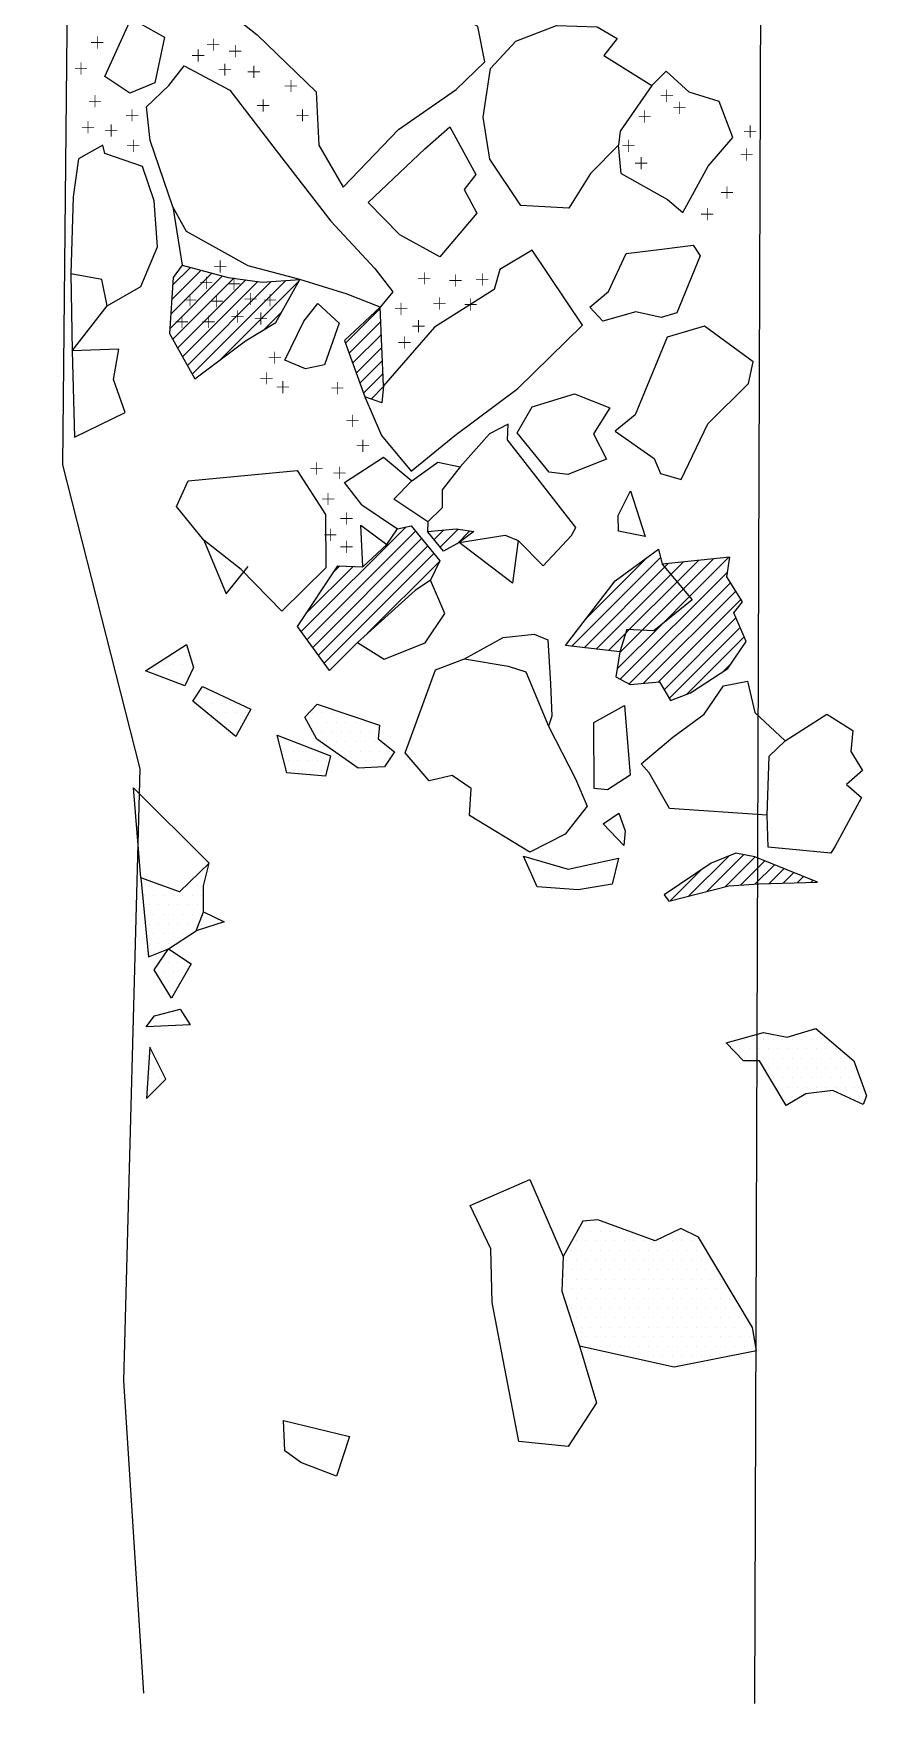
# Model space of a CAD drawing. Header units: metres. Extents: x -4.25 to -3.17, y -17.99 to -13.7.
# Drawn here: x -4.251 to -3.166, y -17.99 to -15.815 of the extents above; entities that cross this region are included whole.
import ezdxf

# ---------------------------------------------------------------- set-up
doc = ezdxf.new("R2010")
doc.units = ezdxf.units.M
doc.header["$LTSCALE"] = 25
doc.header["$MEASUREMENT"] = 0
doc.linetypes.add('STRICHPUNKTX2', pattern=[2, 1, -0.5, 0, -0.5])
doc.layers.get('0').update_dxf_attribs({"linetype": 'CONTINUOUS'})
for name, color, linetype in [('FEUER', 1, 'CONTINUOUS'), ('GRABUNGSGRENZE', 3, 'STRICHPUNKTX2'), ('STEINE', 4, 'CONTINUOUS'), ('STEINESCHRAFF', 4, 'CONTINUOUS')]:
    doc.layers.add(name, color=color, linetype=linetype)

# ---------------------------------------------------------------- blocks, each defined once
blk = doc.blocks.new('*X2')
at = {"color": 0}
for p, q in [((-407.3, -1619.99), (-400.43, -1613.12)), ((-407.18, -1618.1), (-401.83, -1612.75)), ((-407.06, -1616.21), (-403.22, -1612.37)), ((-406.93, -1614.32), (-404.62, -1612)), ((-406.91, -1621.37), (-398.96, -1613.41)), ((-406.28, -1622.5), (-397.41, -1613.63)), ((-405.64, -1623.64), (-395.86, -1613.85)), ((-405.01, -1624.77), (-394.09, -1613.84)), ((-404.38, -1625.9), (-392.18, -1613.71)), ((-400.84, -1624.13), (-390.49, -1613.78)), ((-395.11, -1620.17), (-392.71, -1617.77)), ((-384.44, -1621.87), (-379.91, -1617.34)), ((-383.97, -1623.17), (-379.83, -1619.04)), ((-383.5, -1624.48), (-379.76, -1620.73)), ((-383.04, -1625.78), (-379.69, -1622.43)), ((-382.57, -1627.08), (-379.62, -1624.12)), ((-382.1, -1628.38), (-379.54, -1625.82)), ((-381.1, -1629.15), (-379.48, -1627.53)), ((-379.79, -1629.6), (-379.67, -1629.48)), ((-390.18, -1659.43), (-376.55, -1645.81)), ((-389.43, -1660.46), (-375.33, -1646.35)), ((-388.69, -1661.48), (-374.53, -1647.32)), ((-373.68, -1646.47), (-373.59, -1646.38)), ((-372.88, -1647.44), (-371.63, -1646.19)), ((-372.09, -1648.41), (-369.75, -1646.08)), ((-369.89, -1647.99), (-368.23, -1646.32)), ((-387.94, -1662.5), (-373.74, -1648.3)), ((-387.2, -1663.52), (-372.94, -1649.27)), ((-381.6, -1659.69), (-372.19, -1650.29)), ((-354.95, -1661.33), (-343.41, -1649.79)), ((-353.07, -1657.69), (-345.19, -1649.8)), ((-342.07, -1651.99), (-340.44, -1650.35)), ((-341.26, -1652.95), (-338.47, -1650.15)), ((-340.46, -1653.91), (-336.5, -1649.95)), ((-339.65, -1654.87), (-334.53, -1649.75)), ((-389.46, -1656.95), (-383.44, -1650.93)), ((-386.02, -1651.74), (-385.15, -1650.87)), ((-353.37, -1661.52), (-342.88, -1651.03)), ((-351.79, -1661.7), (-342.07, -1651.99)), ((-348.65, -1665.63), (-334.69, -1651.68)), ((-342.88, -1651.03), (-342.41, -1650.55)), ((-347.49, -1659.17), (-341.26, -1652.95)), ((-347.49, -1666.24), (-334.31, -1653.06)), ((-345.8, -1659.25), (-340.46, -1653.91)), ((-345.62, -1666.14), (-333.63, -1654.15)), ((-343.68, -1665.97), (-332.95, -1655.24)), ((-343.26, -1658.48), (-339.65, -1654.87)), ((-349.05, -1664.26), (-343.26, -1658.48)), ((-342.94, -1667), (-333.59, -1657.65)), ((-342.29, -1668.12), (-333.05, -1658.88)), ((-350.2, -1661.89), (-347.97, -1659.66)), ((-348.71, -1662.16), (-345.8, -1659.25)), ((-347.97, -1659.66), (-347.49, -1659.17)), ((-339.98, -1667.57), (-332.52, -1660.11)), ((-335.27, -1664.63), (-334.2, -1663.56)), ((-339.73, -1693.84), (-334.54, -1688.65)), ((-337.37, -1693.24), (-332.6, -1688.48)), ((-335, -1692.65), (-331.11, -1688.76)), ((-333.01, -1692.43), (-329.85, -1689.26)), ((-342.1, -1694.44), (-338.06, -1690.41)), ((-331.12, -1692.31), (-328.59, -1689.77)), ((-329.28, -1692.23), (-327.33, -1690.28)), ((-327.46, -1692.17), (-326.07, -1690.79)), ((-325.63, -1692.12), (-324.81, -1691.29)), ((-323.81, -1692.06), (-323.55, -1691.8))]:
    blk.add_line(p, q, dxfattribs=at)
blk = doc.blocks.new('LB')
at = {"layer": 'FEUER', "const_width": 0.1}
for points in [[(0, 0), (0, -1.6)], [(-0.8, -0.8), (0.8, -0.8)]]:
    blk.add_lwpolyline(points, dxfattribs=at)
blk = doc.blocks.new('*X5')
at = {"color": 0}
for p, q in [((-406.25, -1662.5), (-406.25, -1662.5)), ((-405, -1662.5), (-405, -1662.5)), ((-408.75, -1665), (-408.75, -1665)), ((-408.125, -1663.75), (-408.125, -1663.75)), ((-407.5, -1665), (-407.5, -1665)), ((-406.875, -1663.75), (-406.875, -1663.75)), ((-406.25, -1665), (-406.25, -1665)), ((-405.625, -1663.75), (-405.625, -1663.75)), ((-405, -1665), (-405, -1665)), ((-404.375, -1663.75), (-404.375, -1663.75)), ((-405.625, -1666.25), (-405.625, -1666.25)), ((-402.5, -1667.5), (-402.5, -1667.5)), ((-401.25, -1667.5), (-401.25, -1667.5)), ((-403.125, -1668.75), (-403.125, -1668.75)), ((-401.875, -1668.75), (-401.875, -1668.75)), ((-400.625, -1668.75), (-400.625, -1668.75)), ((-399.375, -1668.75), (-399.375, -1668.75)), ((-401.25, -1670), (-401.25, -1670)), ((-400.625, -1671.25), (-400.625, -1671.25)), ((-400, -1670), (-400, -1670)), ((-399.375, -1671.25), (-399.375, -1671.25)), ((-398.75, -1670), (-398.75, -1670)), ((-398.125, -1671.25), (-398.125, -1671.25)), ((-397.5, -1670), (-397.5, -1670)), ((-388.75, -1670), (-388.75, -1670)), ((-388.125, -1671.25), (-388.125, -1671.25)), ((-387.5, -1670), (-387.5, -1670)), ((-386.875, -1671.25), (-386.875, -1671.25)), ((-386.25, -1670), (-386.25, -1670)), ((-385.625, -1671.25), (-385.625, -1671.25)), ((-385, -1670), (-385, -1670)), ((-384.375, -1671.25), (-384.375, -1671.25)), ((-383.125, -1671.25), (-383.125, -1671.25)), ((-381.875, -1671.25), (-381.875, -1671.25)), ((-398.75, -1672.5), (-398.75, -1672.5)), ((-393.125, -1673.75), (-393.125, -1673.75)), ((-391.875, -1673.75), (-391.875, -1673.75)), ((-387.5, -1672.5), (-387.5, -1672.5)), ((-386.875, -1673.75), (-386.875, -1673.75)), ((-386.25, -1672.5), (-386.25, -1672.5)), ((-385.625, -1673.75), (-385.625, -1673.75)), ((-385, -1672.5), (-385, -1672.5)), ((-384.375, -1673.75), (-384.375, -1673.75)), ((-383.75, -1672.5), (-383.75, -1672.5)), ((-383.125, -1673.75), (-383.125, -1673.75)), ((-382.5, -1672.5), (-382.5, -1672.5)), ((-381.875, -1673.75), (-381.875, -1673.75)), ((-381.25, -1672.5), (-381.25, -1672.5)), ((-380.625, -1673.75), (-380.625, -1673.75)), ((-392.5, -1675), (-392.5, -1675)), ((-391.875, -1676.25), (-391.875, -1676.25)), ((-391.25, -1675), (-391.25, -1675)), ((-390.625, -1676.25), (-390.625, -1676.25)), ((-390, -1675), (-390, -1675)), ((-389.375, -1676.25), (-389.375, -1676.25)), ((-388.75, -1675), (-388.75, -1675)), ((-388.125, -1676.25), (-388.125, -1676.25)), ((-386.875, -1676.25), (-386.875, -1676.25)), ((-385, -1675), (-385, -1675)), ((-383.75, -1675), (-383.75, -1675)), ((-383.125, -1676.25), (-383.125, -1676.25)), ((-382.5, -1675), (-382.5, -1675)), ((-381.875, -1676.25), (-381.875, -1676.25)), ((-381.25, -1675), (-381.25, -1675)), ((-380.625, -1676.25), (-380.625, -1676.25)), ((-380, -1675), (-380, -1675)), ((-379.375, -1676.25), (-379.375, -1676.25)), ((-378.75, -1675), (-378.75, -1675)), ((-391.25, -1677.5), (-391.25, -1677.5)), ((-390, -1677.5), (-390, -1677.5)), ((-388.75, -1677.5), (-388.75, -1677.5)), ((-387.5, -1677.5), (-387.5, -1677.5)), ((-403.125, -1691.25), (-403.125, -1691.25)), ((-402.5, -1690), (-402.5, -1690)), ((-410.625, -1693.75), (-410.625, -1693.75)), ((-410, -1692.5), (-410, -1692.5)), ((-409.375, -1693.75), (-409.375, -1693.75)), ((-408.75, -1692.5), (-408.75, -1692.5)), ((-408.125, -1693.75), (-408.125, -1693.75)), ((-406.875, -1693.75), (-406.875, -1693.75)), ((-405.625, -1693.75), (-405.625, -1693.75)), ((-405, -1692.5), (-405, -1692.5)), ((-404.375, -1693.75), (-404.375, -1693.75)), ((-403.75, -1692.5), (-403.75, -1692.5)), ((-403.125, -1693.75), (-403.125, -1693.75)), ((-410, -1695), (-410, -1695)), ((-408.75, -1695), (-408.75, -1695)), ((-407.5, -1695), (-407.5, -1695)), ((-406.25, -1695), (-406.25, -1695)), ((-405, -1695), (-405, -1695)), ((-403.75, -1695), (-403.75, -1695)), ((-410, -1697.5), (-410, -1697.5)), ((-409.375, -1696.25), (-409.375, -1696.25)), ((-408.75, -1697.5), (-408.75, -1697.5)), ((-408.125, -1696.25), (-408.125, -1696.25)), ((-407.5, -1697.5), (-407.5, -1697.5)), ((-406.875, -1696.25), (-406.875, -1696.25)), ((-406.25, -1697.5), (-406.25, -1697.5)), ((-405.625, -1696.25), (-405.625, -1696.25)), ((-405, -1697.5), (-405, -1697.5)), ((-404.375, -1696.25), (-404.375, -1696.25)), ((-403.75, -1697.5), (-403.75, -1697.5)), ((-403.125, -1696.25), (-403.125, -1696.25)), ((-402.5, -1697.5), (-402.5, -1697.5)), ((-401.25, -1697.5), (-401.25, -1697.5)), ((-410, -1700), (-410, -1700)), ((-409.375, -1698.75), (-409.375, -1698.75)), ((-408.75, -1700), (-408.75, -1700)), ((-408.125, -1698.75), (-408.125, -1698.75)), ((-407.5, -1700), (-407.5, -1700)), ((-406.875, -1698.75), (-406.875, -1698.75)), ((-405.625, -1698.75), (-405.625, -1698.75)), ((-409.375, -1701.25), (-409.375, -1701.25)), ((-407.5, -1702.5), (-407.5, -1702.5)), ((-406.875, -1701.25), (-406.875, -1701.25)), ((-406.25, -1702.5), (-406.25, -1702.5)), ((-405, -1702.5), (-405, -1702.5)), ((-408.125, -1703.75), (-408.125, -1703.75)), ((-406.875, -1703.75), (-406.875, -1703.75)), ((-405.625, -1703.75), (-405.625, -1703.75)), ((-407.5, -1705), (-407.5, -1705)), ((-406.875, -1706.25), (-406.875, -1706.25)), ((-406.25, -1705), (-406.25, -1705)), ((-323.125, -1711.25), (-323.125, -1711.25)), ((-332.5, -1712.5), (-332.5, -1712.5)), ((-331.25, -1712.5), (-331.25, -1712.5)), ((-330, -1712.5), (-330, -1712.5)), ((-328.75, -1712.5), (-328.75, -1712.5)), ((-327.5, -1712.5), (-327.5, -1712.5)), ((-326.25, -1712.5), (-326.25, -1712.5)), ((-325, -1712.5), (-325, -1712.5)), ((-323.75, -1712.5), (-323.75, -1712.5)), ((-322.5, -1712.5), (-322.5, -1712.5)), ((-410, -1715), (-410, -1715)), ((-333.125, -1713.75), (-333.125, -1713.75)), ((-332.5, -1715), (-332.5, -1715)), ((-331.875, -1713.75), (-331.875, -1713.75)), ((-331.25, -1715), (-331.25, -1715)), ((-330.625, -1713.75), (-330.625, -1713.75)), ((-330, -1715), (-330, -1715)), ((-329.375, -1713.75), (-329.375, -1713.75)), ((-328.75, -1715), (-328.75, -1715)), ((-328.125, -1713.75), (-328.125, -1713.75)), ((-327.5, -1715), (-327.5, -1715)), ((-326.875, -1713.75), (-326.875, -1713.75)), ((-326.25, -1715), (-326.25, -1715)), ((-325.625, -1713.75), (-325.625, -1713.75)), ((-325, -1715), (-325, -1715)), ((-324.375, -1713.75), (-324.375, -1713.75)), ((-323.75, -1715), (-323.75, -1715)), ((-323.125, -1713.75), (-323.125, -1713.75)), ((-322.5, -1715), (-322.5, -1715)), ((-321.875, -1713.75), (-321.875, -1713.75)), ((-321.25, -1715), (-321.25, -1715)), ((-320.625, -1713.75), (-320.625, -1713.75)), ((-320, -1715), (-320, -1715)), ((-318.75, -1715), (-318.75, -1715)), ((-410, -1717.5), (-410, -1717.5)), ((-409.375, -1716.25), (-409.375, -1716.25)), ((-408.75, -1717.5), (-408.75, -1717.5)), ((-329.375, -1716.25), (-329.375, -1716.25)), ((-328.75, -1717.5), (-328.75, -1717.5)), ((-328.125, -1716.25), (-328.125, -1716.25)), ((-327.5, -1717.5), (-327.5, -1717.5)), ((-326.875, -1716.25), (-326.875, -1716.25)), ((-326.25, -1717.5), (-326.25, -1717.5)), ((-325.625, -1716.25), (-325.625, -1716.25)), ((-325, -1717.5), (-325, -1717.5)), ((-324.375, -1716.25), (-324.375, -1716.25)), ((-323.75, -1717.5), (-323.75, -1717.5)), ((-323.125, -1716.25), (-323.125, -1716.25)), ((-322.5, -1717.5), (-322.5, -1717.5)), ((-321.875, -1716.25), (-321.875, -1716.25)), ((-321.25, -1717.5), (-321.25, -1717.5)), ((-320.625, -1716.25), (-320.625, -1716.25)), ((-320, -1717.5), (-320, -1717.5)), ((-319.375, -1716.25), (-319.375, -1716.25)), ((-318.75, -1717.5), (-318.75, -1717.5)), ((-318.125, -1716.25), (-318.125, -1716.25)), ((-317.5, -1717.5), (-317.5, -1717.5)), ((-409.375, -1718.75), (-409.375, -1718.75)), ((-328.125, -1718.75), (-328.125, -1718.75)), ((-327.5, -1720), (-327.5, -1720)), ((-326.875, -1718.75), (-326.875, -1718.75)), ((-326.25, -1720), (-326.25, -1720)), ((-325.625, -1718.75), (-325.625, -1718.75)), ((-324.375, -1718.75), (-324.375, -1718.75)), ((-323.125, -1718.75), (-323.125, -1718.75)), ((-321.875, -1718.75), (-321.875, -1718.75)), ((-320.625, -1718.75), (-320.625, -1718.75)), ((-319.375, -1718.75), (-319.375, -1718.75)), ((-318.75, -1720), (-318.75, -1720)), ((-318.125, -1718.75), (-318.125, -1718.75)), ((-317.5, -1720), (-317.5, -1720)), ((-353.125, -1736.25), (-353.125, -1736.25)), ((-351.875, -1736.25), (-351.875, -1736.25)), ((-354.375, -1738.75), (-354.375, -1738.75)), ((-353.75, -1737.5), (-353.75, -1737.5)), ((-353.125, -1738.75), (-353.125, -1738.75)), ((-352.5, -1737.5), (-352.5, -1737.5)), ((-351.875, -1738.75), (-351.875, -1738.75)), ((-351.25, -1737.5), (-351.25, -1737.5)), ((-350.625, -1738.75), (-350.625, -1738.75)), ((-350, -1737.5), (-350, -1737.5)), ((-349.375, -1738.75), (-349.375, -1738.75)), ((-348.75, -1737.5), (-348.75, -1737.5)), ((-348.125, -1738.75), (-348.125, -1738.75)), ((-346.875, -1738.75), (-346.875, -1738.75)), ((-345.625, -1738.75), (-345.625, -1738.75)), ((-344.375, -1738.75), (-344.375, -1738.75)), ((-343.125, -1738.75), (-343.125, -1738.75)), ((-341.875, -1738.75), (-341.875, -1738.75)), ((-341.25, -1737.5), (-341.25, -1737.5)), ((-340.625, -1738.75), (-340.625, -1738.75)), ((-339.375, -1738.75), (-339.375, -1738.75)), ((-355.625, -1741.25), (-355.625, -1741.25)), ((-355, -1740), (-355, -1740)), ((-354.375, -1741.25), (-354.375, -1741.25)), ((-353.75, -1740), (-353.75, -1740)), ((-353.125, -1741.25), (-353.125, -1741.25)), ((-352.5, -1740), (-352.5, -1740)), ((-351.875, -1741.25), (-351.875, -1741.25)), ((-351.25, -1740), (-351.25, -1740)), ((-350.625, -1741.25), (-350.625, -1741.25)), ((-350, -1740), (-350, -1740)), ((-349.375, -1741.25), (-349.375, -1741.25)), ((-348.75, -1740), (-348.75, -1740)), ((-348.125, -1741.25), (-348.125, -1741.25)), ((-347.5, -1740), (-347.5, -1740)), ((-346.875, -1741.25), (-346.875, -1741.25)), ((-346.25, -1740), (-346.25, -1740)), ((-345.625, -1741.25), (-345.625, -1741.25)), ((-345, -1740), (-345, -1740)), ((-344.375, -1741.25), (-344.375, -1741.25)), ((-343.75, -1740), (-343.75, -1740)), ((-343.125, -1741.25), (-343.125, -1741.25)), ((-342.5, -1740), (-342.5, -1740)), ((-341.875, -1741.25), (-341.875, -1741.25)), ((-341.25, -1740), (-341.25, -1740)), ((-340.625, -1741.25), (-340.625, -1741.25)), ((-340, -1740), (-340, -1740)), ((-339.375, -1741.25), (-339.375, -1741.25)), ((-338.75, -1740), (-338.75, -1740)), ((-338.125, -1741.25), (-338.125, -1741.25)), ((-337.5, -1740), (-337.5, -1740)), ((-336.875, -1741.25), (-336.875, -1741.25)), ((-355.625, -1743.75), (-355.625, -1743.75)), ((-355, -1742.5), (-355, -1742.5)), ((-354.375, -1743.75), (-354.375, -1743.75)), ((-353.75, -1742.5), (-353.75, -1742.5)), ((-353.125, -1743.75), (-353.125, -1743.75)), ((-352.5, -1742.5), (-352.5, -1742.5)), ((-351.875, -1743.75), (-351.875, -1743.75)), ((-351.25, -1742.5), (-351.25, -1742.5)), ((-350.625, -1743.75), (-350.625, -1743.75)), ((-350, -1742.5), (-350, -1742.5)), ((-349.375, -1743.75), (-349.375, -1743.75)), ((-348.75, -1742.5), (-348.75, -1742.5)), ((-348.125, -1743.75), (-348.125, -1743.75)), ((-347.5, -1742.5), (-347.5, -1742.5)), ((-346.875, -1743.75), (-346.875, -1743.75)), ((-346.25, -1742.5), (-346.25, -1742.5)), ((-345.625, -1743.75), (-345.625, -1743.75)), ((-345, -1742.5), (-345, -1742.5)), ((-344.375, -1743.75), (-344.375, -1743.75)), ((-343.75, -1742.5), (-343.75, -1742.5)), ((-343.125, -1743.75), (-343.125, -1743.75)), ((-342.5, -1742.5), (-342.5, -1742.5)), ((-341.875, -1743.75), (-341.875, -1743.75)), ((-341.25, -1742.5), (-341.25, -1742.5)), ((-340.625, -1743.75), (-340.625, -1743.75)), ((-340, -1742.5), (-340, -1742.5)), ((-339.375, -1743.75), (-339.375, -1743.75)), ((-338.75, -1742.5), (-338.75, -1742.5)), ((-338.125, -1743.75), (-338.125, -1743.75)), ((-337.5, -1742.5), (-337.5, -1742.5)), ((-336.875, -1743.75), (-336.875, -1743.75)), ((-336.25, -1742.5), (-336.25, -1742.5)), ((-335.625, -1743.75), (-335.625, -1743.75)), ((-355, -1745), (-355, -1745)), ((-353.75, -1745), (-353.75, -1745)), ((-352.5, -1745), (-352.5, -1745)), ((-351.25, -1745), (-351.25, -1745)), ((-350, -1745), (-350, -1745)), ((-348.75, -1745), (-348.75, -1745)), ((-347.5, -1745), (-347.5, -1745)), ((-346.25, -1745), (-346.25, -1745)), ((-345, -1745), (-345, -1745)), ((-343.75, -1745), (-343.75, -1745)), ((-342.5, -1745), (-342.5, -1745)), ((-341.25, -1745), (-341.25, -1745)), ((-340, -1745), (-340, -1745)), ((-338.75, -1745), (-338.75, -1745)), ((-337.5, -1745), (-337.5, -1745)), ((-336.25, -1745), (-336.25, -1745)), ((-335, -1745), (-335, -1745)), ((-355.625, -1746.25), (-355.625, -1746.25)), ((-355, -1747.5), (-355, -1747.5)), ((-354.375, -1746.25), (-354.375, -1746.25)), ((-353.75, -1747.5), (-353.75, -1747.5)), ((-353.125, -1746.25), (-353.125, -1746.25)), ((-352.5, -1747.5), (-352.5, -1747.5)), ((-351.875, -1746.25), (-351.875, -1746.25)), ((-351.25, -1747.5), (-351.25, -1747.5)), ((-350.625, -1746.25), (-350.625, -1746.25)), ((-350, -1747.5), (-350, -1747.5)), ((-349.375, -1746.25), (-349.375, -1746.25)), ((-348.75, -1747.5), (-348.75, -1747.5)), ((-348.125, -1746.25), (-348.125, -1746.25)), ((-347.5, -1747.5), (-347.5, -1747.5)), ((-346.875, -1746.25), (-346.875, -1746.25)), ((-346.25, -1747.5), (-346.25, -1747.5)), ((-345.625, -1746.25), (-345.625, -1746.25)), ((-345, -1747.5), (-345, -1747.5)), ((-344.375, -1746.25), (-344.375, -1746.25)), ((-343.75, -1747.5), (-343.75, -1747.5)), ((-343.125, -1746.25), (-343.125, -1746.25)), ((-342.5, -1747.5), (-342.5, -1747.5)), ((-341.875, -1746.25), (-341.875, -1746.25)), ((-341.25, -1747.5), (-341.25, -1747.5)), ((-340.625, -1746.25), (-340.625, -1746.25)), ((-340, -1747.5), (-340, -1747.5)), ((-339.375, -1746.25), (-339.375, -1746.25)), ((-338.75, -1747.5), (-338.75, -1747.5)), ((-338.125, -1746.25), (-338.125, -1746.25)), ((-337.5, -1747.5), (-337.5, -1747.5)), ((-336.875, -1746.25), (-336.875, -1746.25)), ((-336.25, -1747.5), (-336.25, -1747.5)), ((-335.625, -1746.25), (-335.625, -1746.25)), ((-335, -1747.5), (-335, -1747.5)), ((-334.375, -1746.25), (-334.375, -1746.25)), ((-333.75, -1747.5), (-333.75, -1747.5)), ((-354.375, -1748.75), (-354.375, -1748.75)), ((-353.75, -1750), (-353.75, -1750)), ((-353.125, -1748.75), (-353.125, -1748.75)), ((-352.5, -1750), (-352.5, -1750)), ((-351.875, -1748.75), (-351.875, -1748.75)), ((-351.25, -1750), (-351.25, -1750)), ((-350.625, -1748.75), (-350.625, -1748.75)), ((-350, -1750), (-350, -1750)), ((-349.375, -1748.75), (-349.375, -1748.75)), ((-348.75, -1750), (-348.75, -1750)), ((-348.125, -1748.75), (-348.125, -1748.75)), ((-347.5, -1750), (-347.5, -1750)), ((-346.875, -1748.75), (-346.875, -1748.75)), ((-346.25, -1750), (-346.25, -1750)), ((-345.625, -1748.75), (-345.625, -1748.75)), ((-345, -1750), (-345, -1750)), ((-344.375, -1748.75), (-344.375, -1748.75)), ((-343.75, -1750), (-343.75, -1750)), ((-343.125, -1748.75), (-343.125, -1748.75)), ((-342.5, -1750), (-342.5, -1750)), ((-341.875, -1748.75), (-341.875, -1748.75)), ((-341.25, -1750), (-341.25, -1750)), ((-340.625, -1748.75), (-340.625, -1748.75)), ((-340, -1750), (-340, -1750)), ((-339.375, -1748.75), (-339.375, -1748.75)), ((-338.75, -1750), (-338.75, -1750)), ((-338.125, -1748.75), (-338.125, -1748.75)), ((-337.5, -1750), (-337.5, -1750)), ((-336.875, -1748.75), (-336.875, -1748.75)), ((-336.25, -1750), (-336.25, -1750)), ((-335.625, -1748.75), (-335.625, -1748.75)), ((-335, -1750), (-335, -1750)), ((-334.375, -1748.75), (-334.375, -1748.75)), ((-333.75, -1750), (-333.75, -1750)), ((-333.125, -1748.75), (-333.125, -1748.75)), ((-332.5, -1750), (-332.5, -1750)), ((-353.125, -1751.25), (-353.125, -1751.25)), ((-352.5, -1752.5), (-352.5, -1752.5)), ((-351.875, -1751.25), (-351.875, -1751.25)), ((-351.25, -1752.5), (-351.25, -1752.5)), ((-350.625, -1751.25), (-350.625, -1751.25)), ((-350, -1752.5), (-350, -1752.5)), ((-349.375, -1751.25), (-349.375, -1751.25)), ((-348.75, -1752.5), (-348.75, -1752.5)), ((-348.125, -1751.25), (-348.125, -1751.25)), ((-347.5, -1752.5), (-347.5, -1752.5)), ((-346.875, -1751.25), (-346.875, -1751.25)), ((-346.25, -1752.5), (-346.25, -1752.5)), ((-345.625, -1751.25), (-345.625, -1751.25)), ((-345, -1752.5), (-345, -1752.5)), ((-344.375, -1751.25), (-344.375, -1751.25)), ((-343.75, -1752.5), (-343.75, -1752.5)), ((-343.125, -1751.25), (-343.125, -1751.25)), ((-342.5, -1752.5), (-342.5, -1752.5)), ((-341.875, -1751.25), (-341.875, -1751.25)), ((-341.25, -1752.5), (-341.25, -1752.5)), ((-340.625, -1751.25), (-340.625, -1751.25)), ((-340, -1752.5), (-340, -1752.5)), ((-339.375, -1751.25), (-339.375, -1751.25)), ((-338.75, -1752.5), (-338.75, -1752.5)), ((-338.125, -1751.25), (-338.125, -1751.25)), ((-337.5, -1752.5), (-337.5, -1752.5)), ((-336.875, -1751.25), (-336.875, -1751.25)), ((-336.25, -1752.5), (-336.25, -1752.5)), ((-335.625, -1751.25), (-335.625, -1751.25)), ((-335, -1752.5), (-335, -1752.5)), ((-334.375, -1751.25), (-334.375, -1751.25)), ((-333.75, -1752.5), (-333.75, -1752.5)), ((-333.125, -1751.25), (-333.125, -1751.25)), ((-332.5, -1752.5), (-332.5, -1752.5)), ((-331.875, -1751.25), (-331.875, -1751.25)), ((-331.25, -1752.5), (-331.25, -1752.5)), ((-346.875, -1753.75), (-346.875, -1753.75)), ((-345.625, -1753.75), (-345.625, -1753.75)), ((-344.375, -1753.75), (-344.375, -1753.75)), ((-343.125, -1753.75), (-343.125, -1753.75)), ((-341.875, -1753.75), (-341.875, -1753.75)), ((-340.625, -1753.75), (-340.625, -1753.75)), ((-339.375, -1753.75), (-339.375, -1753.75)), ((-338.125, -1753.75), (-338.125, -1753.75)), ((-336.875, -1753.75), (-336.875, -1753.75)), ((-335.625, -1753.75), (-335.625, -1753.75)), ((-341.25, -1755), (-341.25, -1755))]:
    blk.add_line(p, q, dxfattribs=at)

msp = doc.modelspace()

# ---------------------------------------------------------------- linework, layer by layer
at = {"layer": 'GRABUNGSGRENZE', "flags": 128}
msp.add_lwpolyline([(-4.2, -13.7038), (-4.2243, -14.7055), (-4.2506, -14.8255), (-4.1994, -15.0313), (-4.2126, -16.3773), (-4.1122, -16.7727), (-4.1331, -17.5697), (-4.1073, -17.9762)], dxfattribs=at)
at = {"layer": 'GRABUNGSGRENZE'}
msp.add_lwpolyline([(-3.3113, -17.9899), (-3.2967, -13.709)], dxfattribs=at)
at = {"layer": 'STEINE'}
for points in [[(-3.9702, -15.6384), (-3.9795, -15.6782), (-4.0076, -15.7067), (-3.9949, -15.7379), (-4.0047, -15.7813), (-3.9593, -15.8171), (-3.8824, -15.8913), (-3.8789, -15.9607), (-3.8474, -16.0154), (-3.7752, -15.9405), (-3.7001, -15.8885), (-3.6627, -15.8524), (-3.6718, -15.8064), (-3.7315, -15.7721), (-3.7513, -15.7281), (-3.7937, -15.7061), (-3.8452, -15.6508)], [(-4.1575, -15.8714), (-4.1232, -15.7959), (-4.0798, -15.8204), (-4.0927, -15.8796), (-4.1249, -15.8934), (-4.1575, -15.8714)], [(-3.5533, -16.043), (-3.6161, -16.0393), (-3.6563, -15.979), (-3.6649, -15.9244), (-3.6556, -15.8611), (-3.6223, -15.8254), (-3.5697, -15.805), (-3.5166, -15.8067), (-3.4906, -15.822), (-3.508, -15.844), (-3.4453, -15.8834), (-3.4867, -15.9426), (-3.4888, -15.9609), (-3.5251, -15.9976), (-3.5533, -16.043)], [(-3.7991, -16.1717), (-3.842, -16.1548), (-3.9037, -16.1358), (-3.9711, -16.1178), (-4.0512, -16.0732), (-4.069, -16.041), (-4.0985, -15.9547), (-4.1035, -15.9108), (-4.0743, -15.8833), (-4.0544, -15.8578), (-3.9947, -15.8895), (-3.9346, -15.9678), (-3.8633, -16.0598), (-3.8062, -16.1217), (-3.7828, -16.1519), (-3.7991, -16.1717)], [(-3.4853, -15.9977), (-3.4251, -16.0315), (-3.4052, -16.0484), (-3.3719, -15.9882), (-3.3402, -15.951), (-3.358, -15.904), (-3.3968, -15.8917), (-3.4269, -15.8645), (-3.4453, -15.8834)], [(-3.7214, -16.1065), (-3.7734, -16.0778), (-3.8147, -16.0354), (-3.7411, -15.9656), (-3.7083, -15.937), (-3.6747, -15.9989), (-3.6896, -16.0188), (-3.6733, -16.0494), (-3.7214, -16.1065)], [(-4.1545, -16.1701), (-4.1106, -16.1451), (-4.089, -16.0931), (-4.0935, -16.0333), (-4.1087, -15.9889), (-4.1577, -15.9719), (-4.1603, -15.9607), (-4.1919, -15.9785), (-4.1987, -16.028), (-4.2019, -16.1286)], [(-3.4853, -15.9977), (-3.4888, -15.9609)], [(-4.069, -16.041), (-4.0569, -16.1171), (-3.9972, -16.1331), (-3.9528, -16.1393), (-3.9037, -16.1358)], [(-3.5357, -16.1952), (-3.6014, -16.0976), (-3.6433, -16.123), (-3.6505, -16.149), (-3.7282, -16.1979), (-3.7947, -16.2744), (-3.7968, -16.2963), (-3.8193, -16.2886), (-3.7974, -16.3387), (-3.7587, -16.3853), (-3.7019, -16.3389), (-3.6201, -16.2778), (-3.5357, -16.1952)], [(-3.5092, -16.1902), (-3.526, -16.1717), (-3.5019, -16.1514), (-3.4789, -16.1019), (-3.4324, -16.0963), (-3.3915, -16.0913), (-3.3824, -16.1051), (-3.4131, -16.1791), (-3.4331, -16.1852), (-3.4662, -16.178), (-3.5092, -16.1902)], [(-4.2001, -16.2287), (-4.1545, -16.1701), (-4.1616, -16.1358), (-4.2019, -16.1286), (-4.2001, -16.2287)], [(-4.0569, -16.1171), (-4.0687, -16.133), (-4.0734, -16.206), (-4.0403, -16.2653), (-3.9744, -16.2158), (-3.935, -16.1919), (-3.9037, -16.1358)], [(-3.8523, -16.1926), (-3.8718, -16.2467), (-3.8963, -16.2522), (-3.9233, -16.241), (-3.8987, -16.1899), (-3.8803, -16.167), (-3.8523, -16.1926)], [(-3.7947, -16.2744), (-3.7991, -16.1717), (-3.8457, -16.2151), (-3.8193, -16.2886)], [(-3.4931, -16.3332), (-3.4426, -16.369), (-3.434, -16.3884), (-3.4074, -16.3961), (-3.3726, -16.3237), (-3.3194, -16.2712), (-3.3137, -16.2431), (-3.3769, -16.1965), (-3.4255, -16.2107), (-3.467, -16.3118), (-3.4931, -16.3332)], [(-4.1972, -16.341), (-4.1313, -16.309), (-4.1465, -16.2661), (-4.1393, -16.2263), (-4.2001, -16.2287), (-4.1972, -16.341)], [(-3.579, -16.3866), (-3.6207, -16.3355), (-3.6013, -16.3018), (-3.5461, -16.2845), (-3.5002, -16.303), (-3.5212, -16.3367), (-3.5044, -16.3699), (-3.555, -16.3897), (-3.579, -16.3866)], [(-3.6195, -16.4754), (-3.5868, -16.5086), (-3.55, -16.4689), (-3.5444, -16.4587), (-3.6335, -16.3446), (-3.6325, -16.3242), (-3.657, -16.3369), (-3.6949, -16.3798), (-3.7184, -16.4098), (-3.7184, -16.4333), (-3.7369, -16.4512), (-3.7374, -16.4639)], [(-3.8231, -16.429), (-3.8455, -16.3999), (-3.7949, -16.3673), (-3.7577, -16.398)], [(-3.7369, -16.4512), (-3.7812, -16.422), (-3.7577, -16.398), (-3.7239, -16.3736), (-3.6949, -16.3798)], [(-4.0641, -16.4312), (-4.0492, -16.398), (-3.9073, -16.3845), (-3.8701, -16.4417), (-3.8697, -16.5112), (-3.927, -16.5677), (-3.98, -16.5135), (-4.0285, -16.4751), (-4.0641, -16.4312)], [(-3.454, -16.4706), (-3.4887, -16.4634), (-3.4892, -16.4429), (-3.4733, -16.4108), (-3.454, -16.4706)], [(-3.8231, -16.429), (-3.7767, -16.4603)], [(-3.9066, -16.5877), (-3.8544, -16.5086), (-3.8217, -16.5097), (-3.7905, -16.4807), (-3.7767, -16.4603), (-3.7588, -16.4567), (-3.7216, -16.5023), (-3.7334, -16.5272), (-3.7534, -16.5405), (-3.8285, -16.6083), (-3.8649, -16.645), (-3.9066, -16.5877)], [(-3.8217, -16.5097), (-3.8242, -16.4556), (-3.7905, -16.4807)], [(-3.7165, -16.4895), (-3.7374, -16.4639), (-3.7001, -16.4604), (-3.6771, -16.464), (-3.6961, -16.4783), (-3.7165, -16.4895)], [(-4.0285, -16.4751), (-3.9995, -16.5451), (-3.9708, -16.5094)], [(-3.6961, -16.4783), (-3.6363, -16.4687), (-3.6195, -16.4754), (-3.6267, -16.531), (-3.6961, -16.4783)], [(-3.487, -16.6206), (-3.5579, -16.6123), (-3.4934, -16.5282), (-3.4367, -16.4869), (-3.4321, -16.5064), (-3.3929, -16.5529), (-3.443, -16.5931), (-3.4782, -16.5915), (-3.487, -16.6206)], [(-3.487, -16.6206), (-3.4921, -16.6533), (-3.4738, -16.663), (-3.4355, -16.6595), (-3.4212, -16.6841), (-3.3952, -16.6739), (-3.3466, -16.6423), (-3.3225, -16.6072), (-3.3388, -16.5698), (-3.3275, -16.5556), (-3.3479, -16.5229), (-3.3438, -16.4973), (-3.4321, -16.5064)], [(-3.8285, -16.6083), (-3.7939, -16.6303), (-3.7407, -16.6089), (-3.7151, -16.5707), (-3.7334, -16.5272)], [(-4.0533, -16.665), (-4.1048, -16.6455), (-4.0512, -16.6109), (-4.042, -16.6411), (-4.0533, -16.665)], [(-3.6892, -16.6295), (-3.6391, -16.602), (-3.5988, -16.5975), (-3.5809, -16.6051), (-3.5774, -16.6623), (-3.5755, -16.7042), (-3.5801, -16.7175)], [(-3.7354, -16.7887), (-3.7665, -16.7519), (-3.727, -16.6442), (-3.6892, -16.6295), (-3.6325, -16.6393), (-3.6096, -16.6464), (-3.5801, -16.7175), (-3.545, -16.786), (-3.5297, -16.8217), (-3.5584, -16.8579), (-3.6044, -16.8813), (-3.6829, -16.8337), (-3.6808, -16.7985), (-3.7053, -16.7816), (-3.7354, -16.7887)], [(-4.0431, -16.685), (-4.0303, -16.6656), (-3.9676, -16.6953), (-3.9871, -16.731), (-4.0431, -16.685)], [(-3.2954, -16.8334), (-3.4225, -16.8245), (-3.449, -16.778), (-3.4592, -16.7662), (-3.4182, -16.7316), (-3.3773, -16.7015), (-3.3523, -16.6648), (-3.3211, -16.6587), (-3.3115, -16.6996), (-3.2717, -16.7364)], [(-3.8813, -16.6888), (-3.8001, -16.716), (-3.8017, -16.7339), (-3.7803, -16.7508), (-3.7936, -16.7702), (-3.8278, -16.7722), (-3.8814, -16.7343), (-3.8971, -16.7057), (-3.8813, -16.6888)], [(-3.5205, -16.7983), (-3.5208, -16.7125), (-3.481, -16.6906), (-3.4735, -16.781), (-3.5031, -16.8003), (-3.5205, -16.7983)], [(-3.2122, -16.8826), (-3.2939, -16.8748), (-3.2954, -16.8334), (-3.2927, -16.7563), (-3.2717, -16.7364), (-3.2175, -16.7018), (-3.1839, -16.7228), (-3.1865, -16.7504), (-3.1712, -16.7749), (-3.1922, -16.7933), (-3.1723, -16.8101), (-3.2066, -16.8734), (-3.2122, -16.8826)], [(-3.9208, -16.7781), (-3.9334, -16.7291), (-3.864, -16.7558), (-3.8702, -16.7823), (-3.9208, -16.7781)], [(-4.1105, -16.9146), (-4.1204, -16.7977), (-4.0216, -16.8959)], [(-3.5088, -16.8447), (-3.4884, -16.8305), (-3.4803, -16.8535), (-3.4818, -16.8729), (-3.5088, -16.8447)], [(-3.6126, -16.8864), (-3.5544, -16.9034), (-3.489, -16.8892), (-3.4972, -16.9229), (-3.5412, -16.9305), (-3.5948, -16.9263), (-3.6126, -16.8864)], [(-4.0749, -17.0071), (-4.0386, -16.9837), (-4.0293, -16.9592), (-4.0293, -16.925), (-4.0216, -16.8959), (-4.0604, -16.9331), (-4.1105, -16.9146), (-4.1009, -17.0178), (-4.0749, -17.0071)], [(-4.0293, -16.9592), (-4.0023, -16.972), (-4.0386, -16.9837)], [(-4.0933, -17.0346), (-4.0749, -17.0071), (-4.0453, -17.0266), (-4.0709, -17.0714), (-4.0933, -17.0346)], [(-4.1037, -17.1087), (-4.0929, -17.0944), (-4.0597, -17.0858), (-4.0465, -17.1062), (-4.1037, -17.1087)], [(-3.2705, -17.2113), (-3.3052, -17.153), (-3.3261, -17.153), (-3.3485, -17.1295), (-3.3, -17.1163), (-3.2694, -17.1224), (-3.2321, -17.1108), (-3.1826, -17.1532), (-3.1659, -17.1987), (-3.1705, -17.2099), (-3.2098, -17.1915), (-3.245, -17.196), (-3.2705, -17.2113)], [(-4.1033, -17.2021), (-4.0783, -17.1771), (-4.0991, -17.1352), (-4.1033, -17.2021)], [(-3.6186, -17.6487), (-3.6535, -17.4679), (-3.6549, -17.398), (-3.6818, -17.3412), (-3.6042, -17.3077), (-3.5609, -17.4078), (-3.5625, -17.4528), (-3.5397, -17.5243), (-3.5174, -17.5984), (-3.5542, -17.655), (-3.6186, -17.6487)], [(-3.5397, -17.5243), (-3.4162, -17.5516), (-3.3094, -17.5303), (-3.3145, -17.5002), (-3.3847, -17.3826), (-3.4077, -17.3714), (-3.4409, -17.3876), (-3.5159, -17.3599), (-3.5353, -17.3619), (-3.5609, -17.4078)], [(-3.8561, -17.6937), (-3.9025, -17.6758), (-3.9234, -17.6609), (-3.9249, -17.6211), (-3.8391, -17.6422), (-3.8561, -17.6937)]]:
    msp.add_lwpolyline(points, dxfattribs=at)
msp.add_lwpolyline([(-3.2297, -16.9203), (-3.3113, -16.8875), (-3.3363, -16.8829), (-3.368, -16.8956), (-3.4293, -16.9368), (-3.4232, -16.945), (-3.3451, -16.9252), (-3.3063, -16.9227)], close=True, dxfattribs=at)

# ---------------------------------------------------------------- block references
at = {"layer": 'FEUER', "xscale": 0.01, "yscale": 0.01, "zscale": 0.01}
for name, p in [('LB', (-4.1674, -15.8192)), ('LB', (-4.0164, -15.8221)), ('LB', (-3.9878, -15.8306)), ('LB', (-4.0361, -15.8362)), ('LB', (-4.1886, -15.8532)), ('LB', (-4.0013, -15.8546)), ('LB', (-3.9636, -15.8575)), ('LB', (-4.1704, -15.8957)), ('LB', (-3.9153, -15.8759)), ('LB', (-3.4261, -15.8886)), ('LB', (-4.1221, -15.9141)), ('LB', (-3.9515, -15.9013)), ('LB', (-3.9002, -15.9141)), ('LB', (-3.4548, -15.9155)), ('LB', (-3.4095, -15.9042)), ('LB', (-4.1795, -15.9296)), ('LB', (-4.1493, -15.9339)), ('LB', (-3.3174, -15.9353)), ('LB', (-4.1206, -15.9537)), ('LB', (-3.476, -15.9537)), ('LB', (-3.4594, -15.9763)), ('LB', (-3.322, -15.965)), ('LB', (-3.3476, -16.0145)), ('LB', (-3.3733, -16.0428)), ('LB', (-4.0074, -16.1108)), ('*X2', (0, 0)), ('LB', (-4.0255, -16.132)), ('LB', (-3.9893, -16.1334)), ('LB', (-3.7417, -16.1263)), ('LB', (-3.7009, -16.1291)), ('LB', (-3.6662, -16.1277)), ('LB', (-4.0466, -16.1546)), ('LB', (-4.0119, -16.156)), ('LB', (-3.9681, -16.1532)), ('LB', (-3.9425, -16.1546)), ('LB', (-3.9847, -16.1758)), ('LB', (-3.7719, -16.1659)), ('LB', (-3.722, -16.1589)), ('LB', (-3.6813, -16.1603)), ('LB', (-4.0572, -16.1829)), ('LB', (-4.0225, -16.1829)), ('LB', (-3.9545, -16.1787)), ('LB', (-3.7492, -16.1886)), ('LB', (-3.7673, -16.2098)), ('LB', (-3.9364, -16.2296)), ('LB', (-3.947, -16.2565)), ('LB', (-3.9259, -16.2678)), ('LB', (-3.8549, -16.2692)), ('LB', (-3.8353, -16.3117)), ('LB', (-3.8217, -16.3442)), ('LB', (-3.8821, -16.374)), ('LB', (-3.8519, -16.3796)), ('LB', (-3.867, -16.4136)), ('LB', (-3.8428, -16.439)), ('LB', (-3.864, -16.4603)), ('LB', (-3.8428, -16.4758))]:
    msp.add_blockref(name, p, dxfattribs=at)
at = {"layer": 'STEINESCHRAFF', "xscale": 0.01, "yscale": 0.01, "zscale": 0.01}
msp.add_blockref('*X5', (0, 0), dxfattribs=at)

doc.saveas('drawing.dxf')
